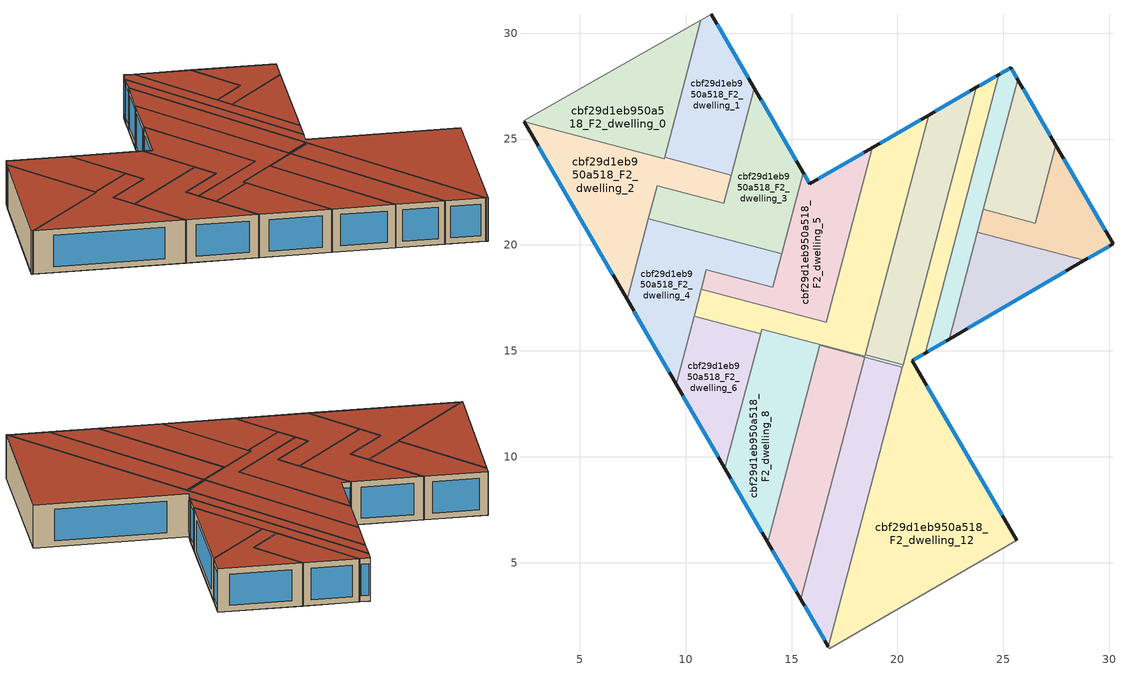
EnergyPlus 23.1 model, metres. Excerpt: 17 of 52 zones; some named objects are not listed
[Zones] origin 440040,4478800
cbf29d1eb950a518_F2_dwelling_0
 floor to cbf29d1eb950a518_F1_dwelling_0 (EU_floor_Construction): 8.99,24.07 10.72,30.62 2.34,25.87 2.38,25.82 z6
 wall adiabatic (EU_wall_Construction): 2.38,25.82 2.34,25.87 10.72,30.62 z6:9
 wall to cbf29d1eb950a518_F2_dwelling_2 (EU_wall_Construction): 9.01,24.13 8.99,24.07 2.38,25.82 z6:9
 wall to cbf29d1eb950a518_F2_dwelling_1 (EU_wall_Construction): 10.72,30.62 9.01,24.13 z6:9
 roof outside (EU_roof_Construction): 10.72,30.62 8.99,24.07 2.38,25.82 2.34,25.87 z9
cbf29d1eb950a518_F2_dwelling_1
 floor to cbf29d1eb950a518_F1_dwelling_1 (EU_floor_Construction): 12.16,23.3 13.24,27.4 11.22,30.9 10.72,30.62 9.01,24.13 z6
 wall outside (EU_wall_Construction): 11.22,30.9 13.24,27.4 z6:9
 wall adiabatic (EU_wall_Construction): 10.72,30.62 11.22,30.9 z6:9
 wall to cbf29d1eb950a518_F2_dwelling_2 (EU_wall_Construction): 12.16,23.3 9.01,24.13 z6:9
 wall to cbf29d1eb950a518_F2_dwelling_3 (EU_wall_Construction): 13.24,27.4 12.16,23.3 z6:9
 window (EU_Window_Construction): 11.5,30.41 12.96,27.89 z6.42:8.58
 roof outside (EU_roof_Construction): 11.22,30.9 13.24,27.4 12.16,23.3 9.01,24.13 10.72,30.62 z9
cbf29d1eb950a518_F2_dwelling_10
 floor to cbf29d1eb950a518_F1_dwelling_10 (EU_floor_Construction): 15.43,3.28 18.45,14.7 20.24,14.24 16.34,15.27 13.88,5.96 z6
 wall outside (EU_wall_Construction): 15.43,3.28 13.88,5.96 z6:9
 wall to cbf29d1eb950a518_F2_dwelling_8 (EU_wall_Construction): 13.88,5.96 16.34,15.27 20.24,14.24 z6:9
 wall to cbf29d1eb950a518_F2_dwelling_11 (EU_wall_Construction): 20.23,14.23 18.45,14.7 15.43,3.28 z6:9
 window (EU_Window_Construction): 15.22,3.65 14.09,5.59 z6.42:8.58
 roof outside (EU_roof_Construction): 20.23,14.23 18.45,14.7 15.43,3.28 13.88,5.96 16.34,15.27 z9
cbf29d1eb950a518_F2_dwelling_11
 floor to cbf29d1eb950a518_F1_dwelling_11 (EU_floor_Construction): 16.74,1.02 20.23,14.23 18.45,14.7 15.43,3.28 z6
 wall outside (EU_wall_Construction): 16.74,1.02 15.43,3.28 z6:9
 wall to cbf29d1eb950a518_F2_dwelling_12 (EU_wall_Construction): 20.23,14.23 16.74,1.02 z6:9
 window (EU_Window_Construction): 16.56,1.33 15.61,2.96 z6.42:8.58
 roof outside (EU_roof_Construction): 20.23,14.23 16.74,1.02 15.43,3.28 18.45,14.7 z9
cbf29d1eb950a518_F2_dwelling_12
 floor to cbf29d1eb950a518_F1_dwelling_12 (EU_floor_Construction): 25.63,6.06 20.69,14.54 21.3,14.89 24.78,28.05 23.73,27.44 16.74,1.02 16.79,0.93 z6
 wall outside (EU_wall_Construction): 23.73,27.44 24.78,28.05 / 21.3,14.89 20.69,14.54 25.63,6.06 z6:9
 wall to cbf29d1eb950a518_F2_dwelling_13 (EU_wall_Construction): 24.78,28.05 21.3,14.89 z6:9
 wall adiabatic (EU_wall_Construction): 25.63,6.06 16.79,0.93 16.74,1.02 z6:9
 wall to cbf29d1eb950a518_F2_dwelling_9 (EU_wall_Construction): 20.26,14.34 23.73,27.44 z6:9
 wall to cbf29d1eb950a518_F2_dwelling_8 (EU_wall_Construction): 20.24,14.24 20.26,14.34 z6:9
 window (EU_Window_Construction): 23.87,27.52 24.64,27.96 / 21.22,14.85 20.77,14.59 / 21.37,13.36 24.94,7.24 z6.42:8.58
 roof outside (EU_roof_Construction): 24.78,28.05 21.3,14.89 20.69,14.54 25.63,6.06 16.79,0.93 16.74,1.02 23.73,27.44 z9
cbf29d1eb950a518_F2_dwelling_13
 floor to cbf29d1eb950a518_F1_dwelling_13 (EU_floor_Construction): 22.44,15.55 25.68,27.81 25.35,28.37 24.78,28.05 21.3,14.89 z6
 wall outside (EU_wall_Construction): 22.44,15.55 21.3,14.89 / 24.78,28.05 25.35,28.37 25.68,27.81 z6:9
 wall to cbf29d1eb950a518_F2_dwelling_14 (EU_wall_Construction): 25.68,27.81 24.06,21.68 z6:9
 wall to cbf29d1eb950a518_F2_dwelling_15 (EU_wall_Construction): 24.06,21.68 23.78,20.61 z6:9
 wall to cbf29d1eb950a518_F2_dwelling_16 (EU_wall_Construction): 23.78,20.61 22.44,15.55 z6:9
 window (EU_Window_Construction): 22.28,15.46 21.46,14.99 / 24.86,28.09 25.27,28.33 / 25.4,28.3 25.63,27.88 z6.42:8.58
 roof outside (EU_roof_Construction): 25.35,28.37 25.68,27.81 22.44,15.55 21.3,14.89 24.78,28.05 z9
cbf29d1eb950a518_F2_dwelling_14
 floor to cbf29d1eb950a518_F1_dwelling_14 (EU_floor_Construction): 26.49,21.04 27.47,24.72 25.68,27.81 24.06,21.68 z6
 wall outside (EU_wall_Construction): 25.68,27.81 27.47,24.72 z6:9
 wall to cbf29d1eb950a518_F2_dwelling_15 (EU_wall_Construction): 27.47,24.72 26.49,21.04 24.06,21.68 z6:9
 window (EU_Window_Construction): 25.93,27.38 27.22,25.15 z6.42:8.58
 roof outside (EU_roof_Construction): 25.68,27.81 27.47,24.72 26.49,21.04 24.06,21.68 z9
cbf29d1eb950a518_F2_dwelling_15
 floor to cbf29d1eb950a518_F1_dwelling_15 (EU_floor_Construction): 30.18,20.05 27.47,24.72 26.49,21.04 24.06,21.68 23.78,20.61 28.83,19.27 z6
 wall outside (EU_wall_Construction): 27.47,24.72 30.18,20.05 28.83,19.27 z6:9
 wall to cbf29d1eb950a518_F2_dwelling_16 (EU_wall_Construction): 28.83,19.27 23.78,20.61 z6:9
 window (EU_Window_Construction): 27.85,24.07 29.8,20.7 / 29.99,19.95 29.02,19.38 z6.42:8.58
 roof outside (EU_roof_Construction): 27.47,24.72 30.18,20.05 28.83,19.27 23.78,20.61 24.06,21.68 26.49,21.04 z9
cbf29d1eb950a518_F2_dwelling_16
 floor to cbf29d1eb950a518_F1_dwelling_16 (EU_floor_Construction): 28.83,19.27 23.78,20.61 22.44,15.55 z6
 wall outside (EU_wall_Construction): 28.83,19.27 22.44,15.55 z6:9
 window (EU_Window_Construction): 27.94,18.75 23.33,16.07 z6.42:8.58
 roof outside (EU_roof_Construction): 28.83,19.27 22.44,15.55 23.78,20.61 z9
cbf29d1eb950a518_F2_dwelling_2
 floor to cbf29d1eb950a518_F1_dwelling_2 (EU_floor_Construction): 11.81,21.97 12.16,23.3 9.01,24.13 8.99,24.07 2.38,25.82 7.23,17.43 8.66,22.81 z6
 wall outside (EU_wall_Construction): 7.23,17.43 2.38,25.82 z6:9
 wall to cbf29d1eb950a518_F2_dwelling_3 (EU_wall_Construction): 12.16,23.3 11.81,21.97 8.66,22.81 8.24,21.25 z6:9
 wall to cbf29d1eb950a518_F2_dwelling_4 (EU_wall_Construction): 8.24,21.25 7.23,17.43 z6:9
 window (EU_Window_Construction): 6.56,18.59 3.05,24.65 z6.42:8.58
 roof outside (EU_roof_Construction): 12.16,23.3 11.81,21.97 8.66,22.81 7.23,17.43 2.38,25.82 8.99,24.07 9.01,24.13 z9
cbf29d1eb950a518_F2_dwelling_3
 floor to cbf29d1eb950a518_F1_dwelling_3 (EU_floor_Construction): 14.54,19.58 15.55,23.42 13.24,27.4 11.81,21.97 8.66,22.81 8.24,21.25 z6
 wall outside (EU_wall_Construction): 13.24,27.4 15.55,23.42 z6:9
 wall to cbf29d1eb950a518_F2_dwelling_4 (EU_wall_Construction): 14.54,19.58 8.24,21.25 z6:9
 wall to cbf29d1eb950a518_F2_dwelling_5 (EU_wall_Construction): 15.55,23.42 14.54,19.58 z6:9
 window (EU_Window_Construction): 13.57,26.85 15.23,23.97 z6.42:8.58
 roof outside (EU_roof_Construction): 13.24,27.4 15.55,23.42 14.54,19.58 8.24,21.25 8.66,22.81 11.81,21.97 z9
cbf29d1eb950a518_F2_dwelling_4
 floor to cbf29d1eb950a518_F1_dwelling_4 (EU_floor_Construction): 14.12,18.01 14.54,19.58 8.24,21.25 7.23,17.43 9.55,13.43 10.98,18.84 z6
 wall outside (EU_wall_Construction): 9.55,13.43 7.23,17.43 z6:9
 wall to cbf29d1eb950a518_F2_dwelling_5 (EU_wall_Construction): 14.54,19.58 14.12,18.01 10.98,18.84 10.74,17.92 z6:9
 wall to cbf29d1eb950a518_F2_dwelling_6 (EU_wall_Construction): 10.4,16.63 9.55,13.43 z6:9
 wall to cbf29d1eb950a518_F2_dwelling_7 (EU_wall_Construction): 10.74,17.92 10.4,16.63 z6:9
 window (EU_Window_Construction): 9.23,13.99 7.56,16.88 z6.42:8.58
 roof outside (EU_roof_Construction): 14.54,19.58 14.12,18.01 10.98,18.84 9.55,13.43 7.23,17.43 8.24,21.25 z9
cbf29d1eb950a518_F2_dwelling_5
 floor to cbf29d1eb950a518_F1_dwelling_5 (EU_floor_Construction): 16.63,16.36 18.81,24.59 15.86,22.89 15.55,23.42 14.12,18.01 10.98,18.84 10.74,17.92 z6
 wall outside (EU_wall_Construction): 15.55,23.42 15.86,22.89 18.81,24.59 z6:9
 wall to cbf29d1eb950a518_F2_dwelling_7 (EU_wall_Construction): 18.81,24.59 16.63,16.36 10.74,17.92 z6:9
 window (EU_Window_Construction): 15.6,23.35 15.82,22.96 / 16.27,23.13 18.4,24.35 z6.42:8.58
 roof outside (EU_roof_Construction): 18.81,24.59 16.63,16.36 10.74,17.92 10.98,18.84 14.12,18.01 15.55,23.42 15.86,22.89 z9
cbf29d1eb950a518_F2_dwelling_6
 floor to cbf29d1eb950a518_F1_dwelling_6 (EU_floor_Construction): 11.86,9.45 13.54,15.8 10.4,16.63 9.55,13.43 z6
 wall outside (EU_wall_Construction): 11.86,9.45 9.55,13.43 z6:9
 wall to cbf29d1eb950a518_F2_dwelling_7 (EU_wall_Construction): 10.4,16.63 13.54,15.8 z6:9
 wall to cbf29d1eb950a518_F2_dwelling_8 (EU_wall_Construction): 13.54,15.8 11.86,9.45 z6:9
 window (EU_Window_Construction): 11.54,10 9.87,12.88 z6.42:8.58
 roof outside (EU_roof_Construction): 13.54,15.8 11.86,9.45 9.55,13.43 10.4,16.63 z9
cbf29d1eb950a518_F2_dwelling_7
 floor to cbf29d1eb950a518_F1_dwelling_7 (EU_floor_Construction): 18.46,14.74 21.48,26.14 18.81,24.59 16.63,16.36 10.74,17.92 10.4,16.63 13.54,15.8 13.6,16.02 z6
 wall outside (EU_wall_Construction): 18.81,24.59 21.48,26.14 z6:9
 wall to cbf29d1eb950a518_F2_dwelling_8 (EU_wall_Construction): 18.48,14.81 18.46,14.74 13.6,16.02 13.54,15.8 z6:9
 wall to cbf29d1eb950a518_F2_dwelling_9 (EU_wall_Construction): 21.48,26.14 18.48,14.81 z6:9
 window (EU_Window_Construction): 19.18,24.81 21.11,25.92 z6.42:8.58
 roof outside (EU_roof_Construction): 21.48,26.14 18.46,14.74 13.6,16.02 13.54,15.8 10.4,16.63 10.74,17.92 16.63,16.36 18.81,24.59 z9
cbf29d1eb950a518_F2_dwelling_8
 floor to cbf29d1eb950a518_F1_dwelling_8 (EU_floor_Construction): 13.88,5.96 16.34,15.27 20.24,14.24 20.26,14.34 18.48,14.81 18.46,14.74 13.6,16.02 11.86,9.45 z6
 wall outside (EU_wall_Construction): 13.88,5.96 11.86,9.45 z6:9
 wall to cbf29d1eb950a518_F2_dwelling_9 (EU_wall_Construction): 18.48,14.81 20.26,14.34 z6:9
 window (EU_Window_Construction): 13.6,6.45 12.14,8.96 z6.42:8.58
 roof outside (EU_roof_Construction): 20.26,14.34 20.24,14.24 16.34,15.27 13.88,5.96 11.86,9.45 13.6,16.02 18.46,14.74 18.48,14.81 z9
cbf29d1eb950a518_F2_dwelling_9
 floor to cbf29d1eb950a518_F1_dwelling_9 (EU_floor_Construction): 20.26,14.34 23.73,27.44 21.48,26.14 18.48,14.81 z6
 wall outside (EU_wall_Construction): 21.48,26.14 23.73,27.44 z6:9
 window (EU_Window_Construction): 21.79,26.32 23.42,27.26 z6.42:8.58
 roof outside (EU_roof_Construction): 23.73,27.44 20.26,14.34 18.48,14.81 21.48,26.14 z9
[Building]
EU S2 Campaign: North Axis=0; Terrain=City; Solar Distribution=FullExterior
[Site:Location]
Madrid: Latitude=40.5; Longitude=-3.5; Time Zone=1; Elevation=609
[SizingPeriod:WeatherFileDays]
AnnualSizingPeriod: Begin Month=1; Begin Day of Month=1; End Month=12; End Day of Month=31; Day of Week for Start Day=Monday; Use Weather File Daylight Saving Period=No; Use Weather File Rain and Snow Indicators=No
[MATERIAL]
EU_InternalMass_Material: Roughness=MediumRough; Thickness=0.1; Conductivity=1; Density=1800; Specific Heat=900; Thermal Absorptance=0.9; Solar Absorptance=0.7; Visible Absorptance=0.7
[MATERIAL:NOMASS] Roughness=MediumRough; Thermal Absorptance=0.9; Solar Absorptance=0.7; Visible Absorptance=0.7
Name | Thermal Resistance
EU_wall_NoMass | 1.60022
EU_roof_NoMass | 1.57597
EU_floor_NoMass | 0.470652
[WINDOWMATERIAL:SIMPLEGLAZINGSYSTEM]
EU_Window_SimpleGlazing: UFactor=3.28802; Solar Heat Gain Coefficient=0.85; Visible Transmittance=0.85
[CONSTRUCTION]
EU_wall_Construction: EU_wall_NoMass
EU_roof_Construction: EU_roof_NoMass
EU_floor_Construction: EU_floor_NoMass
EU_InternalMass_Construction: EU_InternalMass_Material
EU_Window_Construction: EU_Window_SimpleGlazing
[ZONE] Type=1; Multiplier=1; Ceiling Height=autocalculate; Floor Area=autocalculate; Part of Total Floor Area=Yes
Name | Volume
cbf29d1eb950a518_F2_dwelling_0 | 70.4432
cbf29d1eb950a518_F2_dwelling_1 | 57.0011
cbf29d1eb950a518_F2_dwelling_10; cbf29d1eb950a518_F2_dwelling_11 | 70.4165
cbf29d1eb950a518_F2_dwelling_12 | 194.608
cbf29d1eb950a518_F2_dwelling_13 | 37.2217
cbf29d1eb950a518_F2_dwelling_14 | 38.3621
cbf29d1eb950a518_F2_dwelling_15 | 40.9863
cbf29d1eb950a518_F2_dwelling_16 | 40.9904
cbf29d1eb950a518_F2_dwelling_2 | 83.8601
cbf29d1eb950a518_F2_dwelling_3 | 70.4297
cbf29d1eb950a518_F2_dwelling_4 | 70.4246
cbf29d1eb950a518_F2_dwelling_5 | 70.4139
cbf29d1eb950a518_F2_dwelling_6 | 48.1545
cbf29d1eb950a518_F2_dwelling_7 | 92.6876
cbf29d1eb950a518_F2_dwelling_8 | 71.0215
cbf29d1eb950a518_F2_dwelling_9 | 69.8254
[INTERNALMASS] Construction=EU_InternalMass_Construction
Name | Zone or ZoneList | Surface Area
cbf29d1eb950a518_F2_dwelling_0_EU_InternalMass | cbf29d1eb950a518_F2_dwelling_0 | 23.4804
cbf29d1eb950a518_F2_dwelling_1_EU_InternalMass | cbf29d1eb950a518_F2_dwelling_1 | 19.0013
cbf29d1eb950a518_F2_dwelling_2_EU_InternalMass | cbf29d1eb950a518_F2_dwelling_2 | 27.9532
cbf29d1eb950a518_F2_dwelling_3_EU_InternalMass | cbf29d1eb950a518_F2_dwelling_3 | 23.4761
cbf29d1eb950a518_F2_dwelling_4_EU_InternalMass | cbf29d1eb950a518_F2_dwelling_4 | 23.4755
cbf29d1eb950a518_F2_dwelling_5_EU_InternalMass | cbf29d1eb950a518_F2_dwelling_5 | 23.4718
cbf29d1eb950a518_F2_dwelling_6_EU_InternalMass | cbf29d1eb950a518_F2_dwelling_6 | 16.0501
cbf29d1eb950a518_F2_dwelling_7_EU_InternalMass | cbf29d1eb950a518_F2_dwelling_7 | 30.8951
cbf29d1eb950a518_F2_dwelling_8_EU_InternalMass | cbf29d1eb950a518_F2_dwelling_8 | 23.6719
cbf29d1eb950a518_F2_dwelling_9_EU_InternalMass | cbf29d1eb950a518_F2_dwelling_9 | 23.276
cbf29d1eb950a518_F2_dwelling_10_EU_InternalMass | cbf29d1eb950a518_F2_dwelling_10 | 23.4767
cbf29d1eb950a518_F2_dwelling_11_EU_InternalMass | cbf29d1eb950a518_F2_dwelling_11 | 23.4719
cbf29d1eb950a518_F2_dwelling_12_EU_InternalMass | cbf29d1eb950a518_F2_dwelling_12 | 64.8698
cbf29d1eb950a518_F2_dwelling_13_EU_InternalMass | cbf29d1eb950a518_F2_dwelling_13 | 12.4071
cbf29d1eb950a518_F2_dwelling_14_EU_InternalMass | cbf29d1eb950a518_F2_dwelling_14 | 12.7886
cbf29d1eb950a518_F2_dwelling_15_EU_InternalMass | cbf29d1eb950a518_F2_dwelling_15 | 13.6619
cbf29d1eb950a518_F2_dwelling_16_EU_InternalMass | cbf29d1eb950a518_F2_dwelling_16 | 13.6652
[OTHEREQUIPMENT] Fuel Type=Electricity; Design Level Calculation Method=Watts/Area; Power per Zone Floor Area=1; Fraction Latent=0; Fraction Radiant=0; Fraction Lost=0; Carbon Dioxide Generation Rate=0; EndUse Subcategory=EU_Step8_InternalGains
Name | Zone or ZoneList or Space or SpaceList | Schedule
EU_Step8_InternalGain_cbf29d1eb950a518_F2_dwelling_0_f000 | cbf29d1eb950a518_F2_dwelling_0 | EU_Step8_GainSchedule_cbf29d1eb950a518_F2_dwelling_0_f000
EU_Step8_InternalGain_cbf29d1eb950a518_F2_dwelling_1_f000 | cbf29d1eb950a518_F2_dwelling_1 | EU_Step8_GainSchedule_cbf29d1eb950a518_F2_dwelling_1_f000
EU_Step8_InternalGain_cbf29d1eb950a518_F2_dwelling_2_f000 | cbf29d1eb950a518_F2_dwelling_2 | EU_Step8_GainSchedule_cbf29d1eb950a518_F2_dwelling_2_f000
EU_Step8_InternalGain_cbf29d1eb950a518_F2_dwelling_3_f000 | cbf29d1eb950a518_F2_dwelling_3 | EU_Step8_GainSchedule_cbf29d1eb950a518_F2_dwelling_3_f000
EU_Step8_InternalGain_cbf29d1eb950a518_F2_dwelling_4_f000 | cbf29d1eb950a518_F2_dwelling_4 | EU_Step8_GainSchedule_cbf29d1eb950a518_F2_dwelling_4_f000
EU_Step8_InternalGain_cbf29d1eb950a518_F2_dwelling_5_f000 | cbf29d1eb950a518_F2_dwelling_5 | EU_Step8_GainSchedule_cbf29d1eb950a518_F2_dwelling_5_f000
EU_Step8_InternalGain_cbf29d1eb950a518_F2_dwelling_6_f000 | cbf29d1eb950a518_F2_dwelling_6 | EU_Step8_GainSchedule_cbf29d1eb950a518_F2_dwelling_6_f000
EU_Step8_InternalGain_cbf29d1eb950a518_F2_dwelling_7_f000 | cbf29d1eb950a518_F2_dwelling_7 | EU_Step8_GainSchedule_cbf29d1eb950a518_F2_dwelling_7_f000
EU_Step8_InternalGain_cbf29d1eb950a518_F2_dwelling_8_f000 | cbf29d1eb950a518_F2_dwelling_8 | EU_Step8_GainSchedule_cbf29d1eb950a518_F2_dwelling_8_f000
EU_Step8_InternalGain_cbf29d1eb950a518_F2_dwelling_9_f000 | cbf29d1eb950a518_F2_dwelling_9 | EU_Step8_GainSchedule_cbf29d1eb950a518_F2_dwelling_9_f000
EU_Step8_InternalGain_cbf29d1eb950a518_F2_dwelling_10_f000 | cbf29d1eb950a518_F2_dwelling_10 | EU_Step8_GainSchedule_cbf29d1eb950a518_F2_dwelling_10_f000
EU_Step8_InternalGain_cbf29d1eb950a518_F2_dwelling_11_f000 | cbf29d1eb950a518_F2_dwelling_11 | EU_Step8_GainSchedule_cbf29d1eb950a518_F2_dwelling_11_f000
EU_Step8_InternalGain_cbf29d1eb950a518_F2_dwelling_12_f000 | cbf29d1eb950a518_F2_dwelling_12 | EU_Step8_GainSchedule_cbf29d1eb950a518_F2_dwelling_12_f000
EU_Step8_InternalGain_cbf29d1eb950a518_F2_dwelling_13_f000 | cbf29d1eb950a518_F2_dwelling_13 | EU_Step8_GainSchedule_cbf29d1eb950a518_F2_dwelling_13_f000
EU_Step8_InternalGain_cbf29d1eb950a518_F2_dwelling_14_f000 | cbf29d1eb950a518_F2_dwelling_14 | EU_Step8_GainSchedule_cbf29d1eb950a518_F2_dwelling_14_f000
EU_Step8_InternalGain_cbf29d1eb950a518_F2_dwelling_15_f000 | cbf29d1eb950a518_F2_dwelling_15 | EU_Step8_GainSchedule_cbf29d1eb950a518_F2_dwelling_15_f000
EU_Step8_InternalGain_cbf29d1eb950a518_F2_dwelling_16_f000 | cbf29d1eb950a518_F2_dwelling_16 | EU_Step8_GainSchedule_cbf29d1eb950a518_F2_dwelling_16_f000
[ZONEVENTILATION:DESIGNFLOWRATE] Schedule=EU_AlwaysOn; Design Flow Rate Calculation Method=AirChanges/Hour; Air Changes per Hour=0.480704; Ventilation Type=Natural; Fan Pressure Rise=0; Fan Total Efficiency=1; Constant Term Coefficient=1; Temperature Term Coefficient=0; Velocity Term Coefficient=0; Velocity Squared Term Coefficient=0; Minimum Indoor Temperature=-100; Maximum Indoor Temperature=100; Delta Temperature=-100; Minimum Outdoor Temperature=-100; Maximum Outdoor Temperature=100; Maximum Wind Speed=40
Name | Zone or ZoneList or Space or SpaceList
EU_ConstantAir_cbf29d1eb950a518_F2_dwelling_0 | cbf29d1eb950a518_F2_dwelling_0
EU_ConstantAir_cbf29d1eb950a518_F2_dwelling_1 | cbf29d1eb950a518_F2_dwelling_1
EU_ConstantAir_cbf29d1eb950a518_F2_dwelling_2 | cbf29d1eb950a518_F2_dwelling_2
EU_ConstantAir_cbf29d1eb950a518_F2_dwelling_3 | cbf29d1eb950a518_F2_dwelling_3
EU_ConstantAir_cbf29d1eb950a518_F2_dwelling_4 | cbf29d1eb950a518_F2_dwelling_4
EU_ConstantAir_cbf29d1eb950a518_F2_dwelling_5 | cbf29d1eb950a518_F2_dwelling_5
EU_ConstantAir_cbf29d1eb950a518_F2_dwelling_6 | cbf29d1eb950a518_F2_dwelling_6
EU_ConstantAir_cbf29d1eb950a518_F2_dwelling_7 | cbf29d1eb950a518_F2_dwelling_7
EU_ConstantAir_cbf29d1eb950a518_F2_dwelling_8 | cbf29d1eb950a518_F2_dwelling_8
EU_ConstantAir_cbf29d1eb950a518_F2_dwelling_9 | cbf29d1eb950a518_F2_dwelling_9
EU_ConstantAir_cbf29d1eb950a518_F2_dwelling_10 | cbf29d1eb950a518_F2_dwelling_10
EU_ConstantAir_cbf29d1eb950a518_F2_dwelling_11 | cbf29d1eb950a518_F2_dwelling_11
EU_ConstantAir_cbf29d1eb950a518_F2_dwelling_12 | cbf29d1eb950a518_F2_dwelling_12
EU_ConstantAir_cbf29d1eb950a518_F2_dwelling_13 | cbf29d1eb950a518_F2_dwelling_13
EU_ConstantAir_cbf29d1eb950a518_F2_dwelling_14 | cbf29d1eb950a518_F2_dwelling_14
EU_ConstantAir_cbf29d1eb950a518_F2_dwelling_15 | cbf29d1eb950a518_F2_dwelling_15
EU_ConstantAir_cbf29d1eb950a518_F2_dwelling_16 | cbf29d1eb950a518_F2_dwelling_16
[HVACTEMPLATE:ZONE:IDEALLOADSAIRSYSTEM] System Availability Schedule=EU_AlwaysOn; Maximum Heating Supply Air Temperature=50; Minimum Cooling Supply Air Temperature=13; Maximum Heating Supply Air Humidity Ratio=0.0156; Minimum Cooling Supply Air Humidity Ratio=0.0077; Heating Limit=NoLimit; Cooling Limit=NoLimit; Heating Availability Schedule=EU_AlwaysOn; Cooling Availability Schedule=EU_CoolingOff; Dehumidification Control Type=ConstantSensibleHeatRatio; Cooling Sensible Heat Ratio=0.7; Dehumidification Setpoint=60; Humidification Control Type=None; Humidification Setpoint=30; Outdoor Air Method=None; Outdoor Air Flow Rate per Person=0.00944; Outdoor Air Flow Rate per Zone Floor Area=0; Outdoor Air Flow Rate per Zone=0; Demand Controlled Ventilation Type=None; Outdoor Air Economizer Type=NoEconomizer; Heat Recovery Type=None; Sensible Heat Recovery Effectiveness=0.7; Latent Heat Recovery Effectiveness=0.65
Name | Template Thermostat
cbf29d1eb950a518_F2_dwelling_0 | EU_HeatOnly_cbf29d1eb950a518_F2_dwelling_0
cbf29d1eb950a518_F2_dwelling_1 | EU_HeatOnly_cbf29d1eb950a518_F2_dwelling_1
cbf29d1eb950a518_F2_dwelling_2 | EU_HeatOnly_cbf29d1eb950a518_F2_dwelling_2
cbf29d1eb950a518_F2_dwelling_3 | EU_HeatOnly_cbf29d1eb950a518_F2_dwelling_3
cbf29d1eb950a518_F2_dwelling_4 | EU_HeatOnly_cbf29d1eb950a518_F2_dwelling_4
cbf29d1eb950a518_F2_dwelling_5 | EU_HeatOnly_cbf29d1eb950a518_F2_dwelling_5
cbf29d1eb950a518_F2_dwelling_6 | EU_HeatOnly_cbf29d1eb950a518_F2_dwelling_6
cbf29d1eb950a518_F2_dwelling_7 | EU_HeatOnly_cbf29d1eb950a518_F2_dwelling_7
cbf29d1eb950a518_F2_dwelling_8 | EU_HeatOnly_cbf29d1eb950a518_F2_dwelling_8
cbf29d1eb950a518_F2_dwelling_9 | EU_HeatOnly_cbf29d1eb950a518_F2_dwelling_9
cbf29d1eb950a518_F2_dwelling_10 | EU_HeatOnly_cbf29d1eb950a518_F2_dwelling_10
cbf29d1eb950a518_F2_dwelling_11 | EU_HeatOnly_cbf29d1eb950a518_F2_dwelling_11
cbf29d1eb950a518_F2_dwelling_12 | EU_HeatOnly_cbf29d1eb950a518_F2_dwelling_12
cbf29d1eb950a518_F2_dwelling_13 | EU_HeatOnly_cbf29d1eb950a518_F2_dwelling_13
cbf29d1eb950a518_F2_dwelling_14 | EU_HeatOnly_cbf29d1eb950a518_F2_dwelling_14
cbf29d1eb950a518_F2_dwelling_15 | EU_HeatOnly_cbf29d1eb950a518_F2_dwelling_15
cbf29d1eb950a518_F2_dwelling_16 | EU_HeatOnly_cbf29d1eb950a518_F2_dwelling_16
[SIZING:ZONE] Zone Cooling Design Supply Air Temperature Input Method=SupplyAirTemperature; Zone Cooling Design Supply Air Temperature=13; Zone Heating Design Supply Air Temperature Input Method=SupplyAirTemperature; Zone Heating Design Supply Air Temperature=50; Zone Cooling Design Supply Air Humidity Ratio=0.008; Zone Heating Design Supply Air Humidity Ratio=0.008; Cooling Design Air Flow Method=DesignDay; Cooling Design Air Flow Rate=0; Cooling Minimum Air Flow per Zone Floor Area=0.000762; Cooling Minimum Air Flow=0; Cooling Minimum Air Flow Fraction=0.2; Heating Design Air Flow Method=DesignDay; Heating Design Air Flow Rate=0; Heating Maximum Air Flow per Zone Floor Area=0.002032; Heating Maximum Air Flow=0.141576; Heating Maximum Air Flow Fraction=0.3; Account for Dedicated Outdoor Air System=No; Dedicated Outdoor Air System Control Strategy=NeutralSupplyAir; Dedicated Outdoor Air Low Setpoint Temperature for Design=autosize; Dedicated Outdoor Air High Setpoint Temperature for Design=autosize; Zone Load Sizing Method=Sensible Load Only No Latent Load; Zone Latent Cooling Design Supply Air Humidity Ratio Input Method=HumidityRatioDifference; Zone Cooling Design Supply Air Humidity Ratio Difference=0.005; Zone Latent Heating Design Supply Air Humidity Ratio Input Method=HumidityRatioDifference; Zone Humidification Design Supply Air Humidity Ratio Difference=0.005
cbf29d1eb950a518_F2_dwelling_0; cbf29d1eb950a518_F2_dwelling_1; cbf29d1eb950a518_F2_dwelling_2; cbf29d1eb950a518_F2_dwelling_3; cbf29d1eb950a518_F2_dwelling_4; cbf29d1eb950a518_F2_dwelling_5; cbf29d1eb950a518_F2_dwelling_6; cbf29d1eb950a518_F2_dwelling_7; cbf29d1eb950a518_F2_dwelling_8; cbf29d1eb950a518_F2_dwelling_9; cbf29d1eb950a518_F2_dwelling_10; cbf29d1eb950a518_F2_dwelling_11; cbf29d1eb950a518_F2_dwelling_12; cbf29d1eb950a518_F2_dwelling_13; cbf29d1eb950a518_F2_dwelling_14; cbf29d1eb950a518_F2_dwelling_15; cbf29d1eb950a518_F2_dwelling_16
[SCHEDULE:CONSTANT]
Name | Hourly Value
EU_AlwaysOn | 1
EU_CoolingOff | 0
[SCHEDULE:FILE] Column Number=1; Rows to Skip at Top=0; Number of Hours of Data=8760; Column Separator=Comma; Interpolate to Timestep=No; Minutes per Item=60; Adjust Schedule for Daylight Savings=Yes
Name | File
EU_Step8_GainSchedule_cbf29d1eb950a518_F2_dwelling_0_f000 | ../../schedules/cbf29d1eb950a518/cbf29d1eb950a518_F2_dwelling_0_f000_gain.csv
EU_Step8_GainSchedule_cbf29d1eb950a518_F2_dwelling_1_f000 | ../../schedules/cbf29d1eb950a518/cbf29d1eb950a518_F2_dwelling_1_f000_gain.csv
EU_Step8_GainSchedule_cbf29d1eb950a518_F2_dwelling_2_f000 | ../../schedules/cbf29d1eb950a518/cbf29d1eb950a518_F2_dwelling_2_f000_gain.csv
EU_Step8_GainSchedule_cbf29d1eb950a518_F2_dwelling_3_f000 | ../../schedules/cbf29d1eb950a518/cbf29d1eb950a518_F2_dwelling_3_f000_gain.csv
EU_Step8_GainSchedule_cbf29d1eb950a518_F2_dwelling_4_f000 | ../../schedules/cbf29d1eb950a518/cbf29d1eb950a518_F2_dwelling_4_f000_gain.csv
EU_Step8_GainSchedule_cbf29d1eb950a518_F2_dwelling_5_f000 | ../../schedules/cbf29d1eb950a518/cbf29d1eb950a518_F2_dwelling_5_f000_gain.csv
EU_Step8_GainSchedule_cbf29d1eb950a518_F2_dwelling_6_f000 | ../../schedules/cbf29d1eb950a518/cbf29d1eb950a518_F2_dwelling_6_f000_gain.csv
EU_Step8_GainSchedule_cbf29d1eb950a518_F2_dwelling_7_f000 | ../../schedules/cbf29d1eb950a518/cbf29d1eb950a518_F2_dwelling_7_f000_gain.csv
EU_Step8_GainSchedule_cbf29d1eb950a518_F2_dwelling_8_f000 | ../../schedules/cbf29d1eb950a518/cbf29d1eb950a518_F2_dwelling_8_f000_gain.csv
EU_Step8_GainSchedule_cbf29d1eb950a518_F2_dwelling_9_f000 | ../../schedules/cbf29d1eb950a518/cbf29d1eb950a518_F2_dwelling_9_f000_gain.csv
EU_Step8_GainSchedule_cbf29d1eb950a518_F2_dwelling_10_f000 | ../../schedules/cbf29d1eb950a518/cbf29d1eb950a518_F2_dwelling_10_f000_gain.csv
EU_Step8_GainSchedule_cbf29d1eb950a518_F2_dwelling_11_f000 | ../../schedules/cbf29d1eb950a518/cbf29d1eb950a518_F2_dwelling_11_f000_gain.csv
EU_Step8_GainSchedule_cbf29d1eb950a518_F2_dwelling_12_f000 | ../../schedules/cbf29d1eb950a518/cbf29d1eb950a518_F2_dwelling_12_f000_gain.csv
EU_Step8_GainSchedule_cbf29d1eb950a518_F2_dwelling_13_f000 | ../../schedules/cbf29d1eb950a518/cbf29d1eb950a518_F2_dwelling_13_f000_gain.csv
EU_Step8_GainSchedule_cbf29d1eb950a518_F2_dwelling_14_f000 | ../../schedules/cbf29d1eb950a518/cbf29d1eb950a518_F2_dwelling_14_f000_gain.csv
EU_Step8_GainSchedule_cbf29d1eb950a518_F2_dwelling_15_f000 | ../../schedules/cbf29d1eb950a518/cbf29d1eb950a518_F2_dwelling_15_f000_gain.csv
EU_Step8_GainSchedule_cbf29d1eb950a518_F2_dwelling_16_f000 | ../../schedules/cbf29d1eb950a518/cbf29d1eb950a518_F2_dwelling_16_f000_gain.csv
